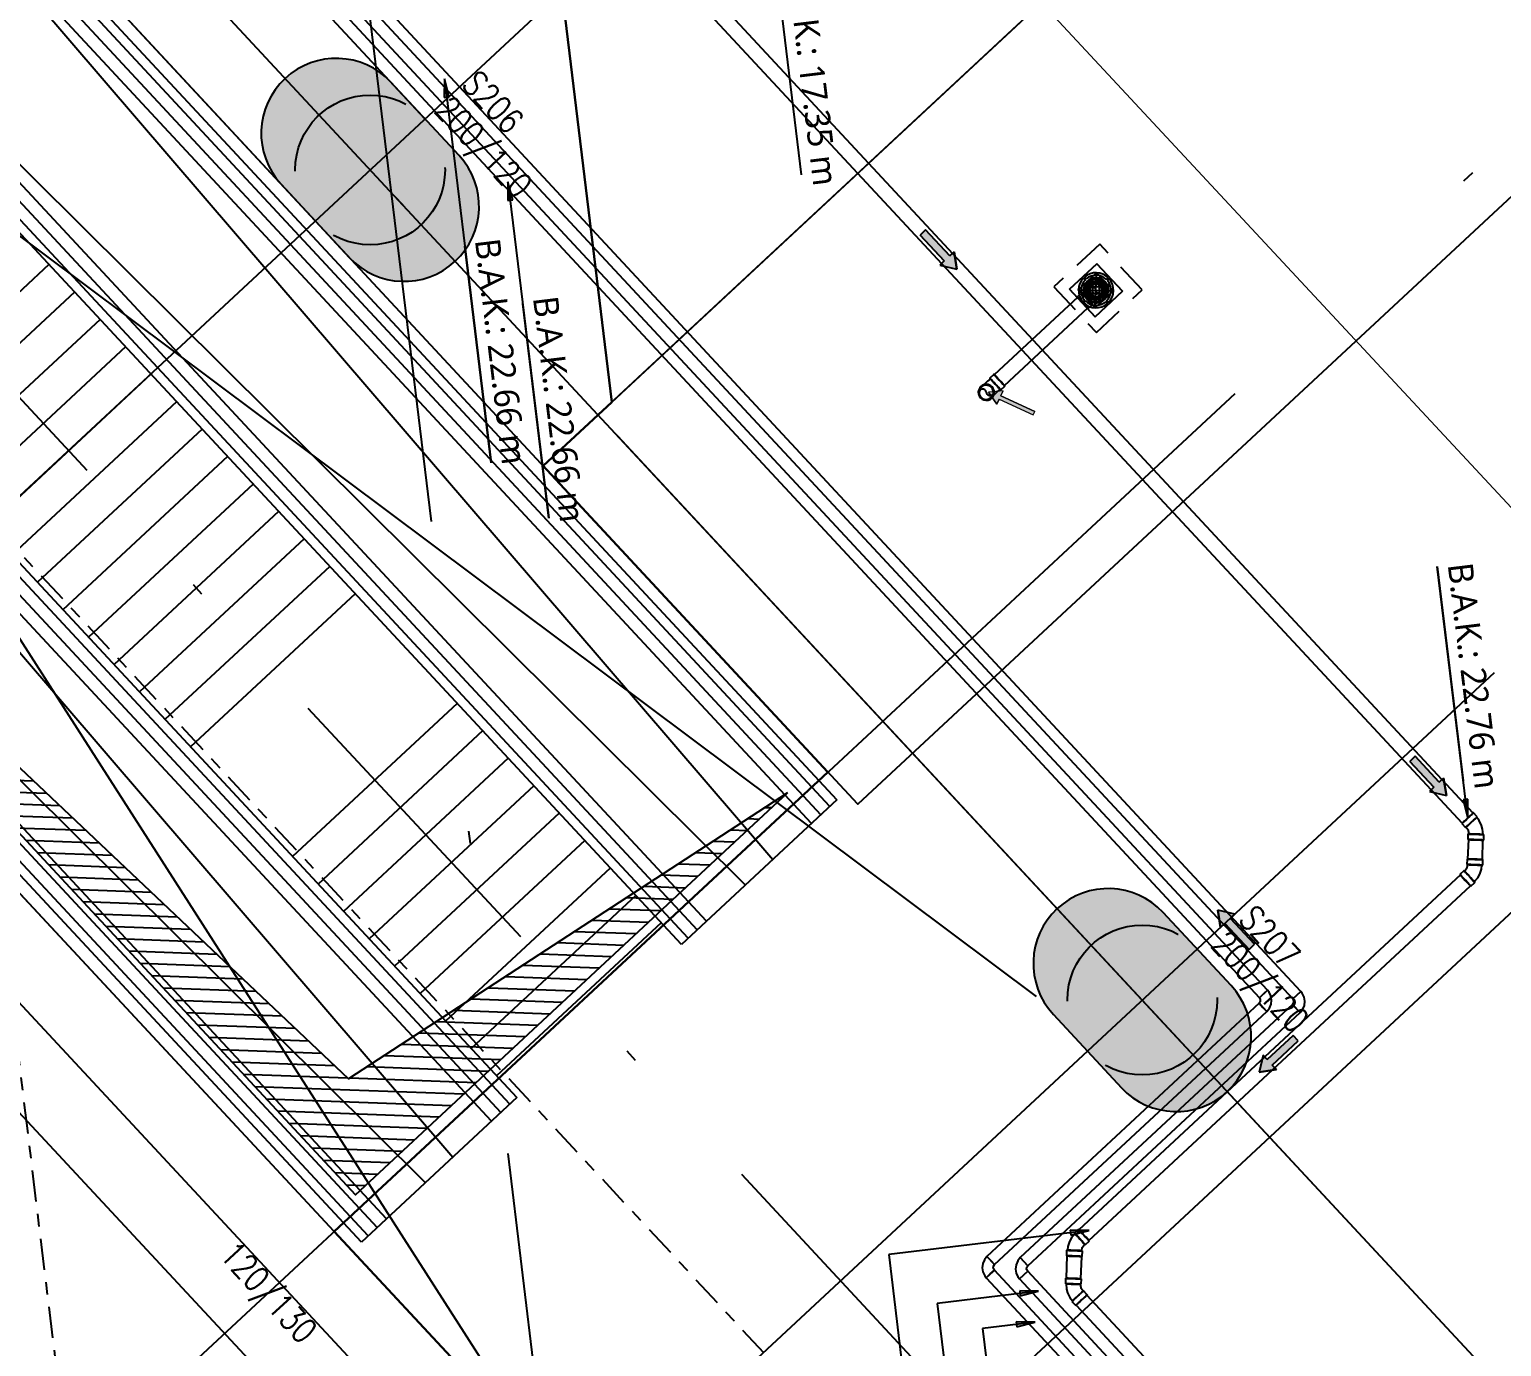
# Model space of a CAD drawing. Header units: millimetres. Extents: x 400382 to 401500, y 4543975 to 4544133.
# Drawn here: x 400483.23 to 400495.02, y 4544010.36 to 4544020.91 of the extents above; entities that cross this region are included whole.
import ezdxf
from ezdxf.enums import TextEntityAlignment as Align

# ---------------------------------------------------------------- set-up
doc = ezdxf.new("R2010")
doc.units = ezdxf.units.MM
for name, pattern in [('ACAD_ISO05W100', [33, 24, -3, 0, -3, 0, -3]), ('AKS', [3, 2.5, -0.25, 0, -0.25]), ('CENTER', [2, 1.25, -0.25, 0.25, -0.25]), ('CIZGI', [0.4, 0.25, -0.15]), ('DASHDOT2', [0.5, 0.25, -0.125, 0, -0.125]), ('HIDDEN', [0.375, 0.25, -0.125])]:
    doc.linetypes.add(name, pattern=pattern)
doc.layers.add('A-DETL', color=90, linetype='Continuous', lineweight=15)
doc.layers.add('A-DETL-GENF', color=92, linetype='Continuous', lineweight=9)
for name, color, linetype in [('aks prota', 2, 'AKS'), ('boşluk prota', 2, 'Continuous'), ('boşluk taraması prota', 252, 'Continuous'), ('iderzi_PROTA', 3, 'Continuous'), ('kiriş boyutu prota', 6, 'Continuous'), ('kiriş prota', 6, 'Continuous'), ('kolon prota', 1, 'Continuous'), ('kolon tarama prota', 252, 'Continuous'), ('lkolon prota', 4, 'Continuous'), ('merdiven prota', 2, 'Continuous'), ('PRT-AL-TUNEL_EKSENI', 14, 'DASHDOT2'), ('PRT-MI-a_fit_drainage', 10, 'Continuous'), ('skesit prota', 7, 'Continuous'), ('st_s_ölçü', 4, 'Continuous'), ('TARAMA', 8, 'Continuous'), ('tkolon prota', 6, 'Continuous')]:
    doc.layers.add(name, color=color, linetype=linetype)
doc.styles.add('Segoe UI Light_1', font='', dxfattribs={"height": 200})
doc.styles.add('TKIRIS', font='romanstw.shx')
doc.styles.add('tkolon', font='romanstw.shx')
doc.styles.get('Segoe UI Light_1').set_extended_font_data('Segoe UI Light')

# ---------------------------------------------------------------- blocks, each defined once
blk = doc.blocks.new('Flow Direction - Flow Direction _25mm_-1035271-_17_70 m  ARA KAT')
at = {"layer": 'TARAMA'}
blk.add_hatch(color=256, dxfattribs=at).paths.add_polyline_path([(0, 0), (-117, -78), (-117, -30), (-400, -30), (-400, 30), (-117, 30), (-117, 78)], flags=0)
for p, q in [((-117, 30), (-400, 30)), ((-400, 30), (-400, -30)), ((-117, 30), (-400, 30)), ((-400, 30), (-400, -30)), ((0, 0), (-117, 78)), ((-117, 78), (-117, 30)), ((-117, 78), (0, 0)), ((-117, 30), (-117, 78)), ((-117, -78), (0, 0)), ((-117, -78), (0, 0)), ((-400, -30), (-117, -30)), ((-117, -30), (-400, -30)), ((-117, -30), (-117, -78)), ((-117, -30), (-117, -78))]:
    blk.add_line(p, q, dxfattribs=at)
blk = doc.blocks.new('Riser Direction1 - Flow Direction _25mm_ 2-2155046-_17_70 m  ARA KAT')
at = {"layer": 'A-DETL-GENF'}
blk.add_hatch(color=256, dxfattribs=at).paths.add_polyline_path([(0, 0), (118, 0), (96, -38), (355, -188), (340, -214), (81, -64), (59, -102)], flags=0)
for p, q in [((0, 0), (59, -102)), ((118, 0), (0, 0)), ((118, 0), (0, 0)), ((59, -102), (0, 0)), ((59, -102), (81, -64)), ((81, -64), (59, -102)), ((81, -64), (340, -214)), ((81, -64), (340, -214)), ((96, -38), (118, 0)), ((96, -38), (118, 0)), ((355, -188), (96, -38)), ((96, -38), (355, -188)), ((340, -214), (355, -188)), ((340, -214), (355, -188))]:
    blk.add_line(p, q, dxfattribs=at)
blk = doc.blocks.new('17.60 mekanik')
at = {"layer": 'kolon tarama prota'}
for points in [[(143688.4, 62951.3), (143677.4, 62961.8), (143675.1, 62958.6)], [(142696.6, 62754.6), (142707.5, 62744.2), (142709.9, 62747.4)], [(142791.6, 62735.7), (142802.6, 62725.3), (142804.9, 62728.5)], [(143723.5, 62504.5), (143713.1, 62493.5), (143716.3, 62491.2)], [(143731.6, 62441.7), (143721.2, 62430.8), (143724.3, 62428.4)], [(143747.8, 62422.8), (143737.4, 62411.9), (143740.6, 62409.5)]]:
    blk.add_hatch(color=256, dxfattribs=at).paths.add_polyline_path(points, flags=0)
for p, q in [((143524, 63070.8), (143664, 62969.1)), ((143688.4, 62951.3), (143524, 63070.8)), ((143191, 63036.3), (143161, 63036.3)), ((143161, 63036.3), (143161, 63006.3)), ((143161, 63006.3), (143161, 63036.3)), ((143161, 63036.3), (143191, 63036.3)), ((143161, 63036.3), (143161, 63036.3)), ((143175.5, 63035.3), (143175.5, 63033.3)), ((143175.5, 63033.3), (143175.5, 63035.3)), ((143175.5, 63035.3), (143175.5, 63035.3)), ((143175.5, 63033.3), (143175.5, 63033.3)), ((143175.5, 63030.8), (143175.5, 63028.8)), ((143175.5, 63028.8), (143175.5, 63030.8)), ((143175.5, 63030.8), (143175.5, 63030.8)), ((143176.5, 63033.3), (143176.5, 63035.3)), ((143176.5, 63035.3), (143176.5, 63033.3)), ((143176.5, 63035.3), (143176.5, 63035.3)), ((143176.5, 63033.3), (143176.5, 63033.3)), ((143176.5, 63028.8), (143176.5, 63030.8)), ((143176.5, 63030.8), (143176.5, 63028.8)), ((143176.5, 63030.8), (143176.5, 63030.8)), ((143191, 63006.3), (143191, 63036.3)), ((143191, 63036.3), (143191, 63006.3)), ((143191, 63036.3), (143191, 63036.3)), ((142792.9, 63023.8), (142947.5, 62911.4)), ((143164, 63021.8), (143162, 63021.8)), ((143162, 63021.8), (143164, 63021.8)), ((143162, 63021.8), (143162, 63021.8)), ((143162, 63020.8), (143164, 63020.8)), ((143164, 63020.8), (143162, 63020.8)), ((143162, 63020.8), (143162, 63020.8)), ((143164, 63021.8), (143164, 63021.8)), ((143164, 63020.8), (143164, 63020.8)), ((143168.5, 63021.8), (143166.5, 63021.8)), ((143166.5, 63021.8), (143168.5, 63021.8)), ((143166.5, 63021.8), (143166.5, 63021.8)), ((143166.5, 63020.8), (143168.5, 63020.8)), ((143168.5, 63020.8), (143166.5, 63020.8)), ((143166.5, 63020.8), (143166.5, 63020.8)), ((143168.5, 63021.8), (143168.5, 63021.8)), ((143168.5, 63020.8), (143168.5, 63020.8)), ((143173.1, 63021.8), (143171.1, 63021.8)), ((143171.1, 63021.8), (143173.1, 63021.8)), ((143171.1, 63021.8), (143171.1, 63021.8)), ((143171.1, 63020.8), (143173.1, 63020.8)), ((143173.1, 63020.8), (143171.1, 63020.8)), ((143171.1, 63020.8), (143171.1, 63020.8)), ((143173.1, 63021.8), (143173.1, 63021.8)), ((143173.1, 63020.8), (143173.1, 63020.8)), ((143175.5, 63028.8), (143175.5, 63028.8)), ((143175.5, 63026.3), (143175.5, 63024.3)), ((143175.5, 63024.3), (143175.5, 63026.3)), ((143175.5, 63026.3), (143175.5, 63026.3)), ((143175.5, 63024.3), (143175.5, 63024.3)), ((143175.5, 63018.3), (143175.5, 63016.3)), ((143175.5, 63016.3), (143175.5, 63018.3)), ((143175.5, 63018.3), (143175.5, 63018.3)), ((143176.5, 63028.8), (143176.5, 63028.8)), ((143176.5, 63024.3), (143176.5, 63026.3)), ((143176.5, 63026.3), (143176.5, 63024.3)), ((143176.5, 63026.3), (143176.5, 63026.3)), ((143176.5, 63024.3), (143176.5, 63024.3)), ((143176.5, 63016.3), (143176.5, 63018.3)), ((143176.5, 63018.3), (143176.5, 63016.3)), ((143176.5, 63018.3), (143176.5, 63018.3)), ((143181, 63021.8), (143179, 63021.8)), ((143179, 63021.8), (143181, 63021.8)), ((143179, 63021.8), (143179, 63021.8)), ((143179, 63020.8), (143181, 63020.8)), ((143181, 63020.8), (143179, 63020.8)), ((143179, 63020.8), (143179, 63020.8)), ((143181, 63021.8), (143181, 63021.8)), ((143181, 63020.8), (143181, 63020.8)), ((143185.5, 63021.8), (143183.5, 63021.8)), ((143183.5, 63021.8), (143185.5, 63021.8)), ((143183.5, 63021.8), (143183.5, 63021.8)), ((143183.5, 63020.8), (143185.5, 63020.8)), ((143185.5, 63020.8), (143183.5, 63020.8)), ((143183.5, 63020.8), (143183.5, 63020.8)), ((143185.5, 63021.8), (143185.5, 63021.8)), ((143185.5, 63020.8), (143185.5, 63020.8)), ((143190, 63021.8), (143188, 63021.8)), ((143188, 63021.8), (143190, 63021.8)), ((143188, 63021.8), (143188, 63021.8)), ((143188, 63020.8), (143190, 63020.8)), ((143190, 63020.8), (143188, 63020.8)), ((143188, 63020.8), (143188, 63020.8)), ((143190, 63021.8), (143190, 63021.8)), ((143190, 63020.8), (143190, 63020.8)), ((143169.7, 63011.5), (143169.7, 63007)), ((143170.1, 63007), (143170.1, 62915.6)), ((143175.5, 63016.3), (143175.5, 63016.3)), ((143175.5, 63013.8), (143175.5, 63011.8)), ((143175.5, 63011.8), (143175.5, 63013.8)), ((143175.5, 63013.8), (143175.5, 63013.8)), ((143175.5, 63011.8), (143175.5, 63011.8)), ((143175.5, 63009.3), (143175.5, 63007.3)), ((143175.5, 63007.3), (143175.5, 63009.3)), ((143175.5, 63009.3), (143175.5, 63009.3)), ((143175.5, 63007.3), (143175.5, 63007.3)), ((143176.5, 63016.3), (143176.5, 63016.3)), ((143176.5, 63011.8), (143176.5, 63013.8)), ((143176.5, 63013.8), (143176.5, 63011.8)), ((143176.5, 63013.8), (143176.5, 63013.8)), ((143176.5, 63011.8), (143176.5, 63011.8)), ((143176.5, 63007.3), (143176.5, 63009.3)), ((143176.5, 63009.3), (143176.5, 63007.3)), ((143176.5, 63009.3), (143176.5, 63009.3)), ((143176.5, 63007.3), (143176.5, 63007.3)), ((143181.9, 62915.6), (143181.9, 63007)), ((143182.4, 63007), (143182.4, 63011.5)), ((143161, 63006.3), (143191, 63006.3)), ((143191, 63006.3), (143161, 63006.3)), ((143161, 63006.3), (143161, 63006.3)), ((143191, 63006.3), (143191, 63006.3)), ((143677.4, 62961.8), (143675.1, 62958.6)), ((143688.4, 62951.3), (143677.4, 62961.8)), ((143688.3, 62957.2), (142437, 62957.2)), ((143675.1, 62958.6), (143688.4, 62951.3)), ((143692.7, 62957.7), (143688.3, 62957.7)), ((143709.9, 62948.8), (143706.7, 62951.9)), ((143720.6, 62937.4), (143709.5, 62948.4)), ((142437, 62945.4), (143688.3, 62945.4)), ((143688.3, 62945), (143692.7, 62945)), ((143697.7, 62942.9), (143700.9, 62939.8)), ((143701.2, 62940.1), (143712.3, 62929)), ((143724.1, 62934.6), (143720.9, 62937.7)), ((143711.9, 62928.7), (143715.1, 62925.6)), ((143169.7, 62915.6), (143169.7, 62911.1)), ((143182.4, 62911.1), (143182.4, 62915.6)), ((143717.1, 62920.6), (143717.1, 62916.1)), ((143717.6, 62916.1), (143717.6, 62498.9)), ((143729.4, 62498.9), (143729.4, 62916.1)), ((143729.9, 62916.1), (143729.9, 62920.6)), ((143698.9, 62759.1), (142415.4, 62759.1)), ((143698.9, 62759.1), (143698.9, 62754.6)), ((143698.9, 62754.6), (143698.9, 62759.1)), ((143698.9, 62759.1), (143698.9, 62750.2)), ((143698.9, 62750.2), (143698.9, 62759.1)), ((142415.4, 62750.2), (143698.9, 62750.2)), ((142696.6, 62754.6), (142707.5, 62744.2)), ((142709.9, 62747.4), (142696.6, 62754.6)), ((142696.6, 62754.6), (142947.3, 62572.5)), ((142707.5, 62744.2), (142709.9, 62747.4)), ((143698.9, 62754.6), (143698.9, 62750.2)), ((143698.9, 62750.2), (143698.9, 62754.6)), ((143702, 62747), (143702, 62449.3)), ((143706.5, 62747), (143702, 62747)), ((143702, 62747), (143706.5, 62747)), ((143710.9, 62747), (143702, 62747)), ((143702, 62747), (143710.9, 62747)), ((143710.9, 62747), (143706.5, 62747)), ((143706.5, 62747), (143710.9, 62747)), ((143710.9, 62449.3), (143710.9, 62747)), ((143680, 62740.2), (142400.4, 62740.2)), ((142791.6, 62735.7), (142802.6, 62725.3)), ((142804.9, 62728.5), (142791.6, 62735.7)), ((142791.6, 62735.7), (143011.1, 62576.2)), ((143680, 62735.7), (143680, 62740.2)), ((143680, 62740.2), (143680, 62735.7)), ((143680, 62740.2), (143680, 62731.3)), ((143680, 62731.3), (143680, 62740.2)), ((143680, 62731.3), (143680, 62735.7)), ((143680, 62735.7), (143680, 62731.3)), ((142400.4, 62731.3), (143680, 62731.3)), ((142802.6, 62725.3), (142804.9, 62728.5)), ((143683.1, 62728.1), (143683.1, 62430.4)), ((143683.1, 62728.1), (143687.6, 62728.1)), ((143687.6, 62728.1), (143683.1, 62728.1)), ((143692, 62728.1), (143683.1, 62728.1)), ((143683.1, 62728.1), (143692, 62728.1)), ((143687.6, 62728.1), (143692, 62728.1)), ((143692, 62728.1), (143687.6, 62728.1)), ((143692, 62430.4), (143692, 62728.1)), ((143011.1, 62576.2), (142871.3, 62677.9)), ((142947.3, 62572.5), (142805.8, 62675.3)), ((143723.5, 62504.5), (143628.5, 62373.8)), ((143723.5, 62504.5), (143713.1, 62493.5)), ((143716.3, 62491.2), (143723.5, 62504.5)), ((143713.1, 62493.5), (143716.3, 62491.2)), ((143717.1, 62498.9), (143717.1, 62494.4)), ((143729.9, 62494.4), (143729.9, 62498.9)), ((143735.1, 62486.3), (143731.9, 62489.5)), ((143722.9, 62480.5), (143726.1, 62477.3)), ((143726.4, 62477.6), (143739.1, 62465)), ((143747.4, 62473.3), (143734.8, 62486)), ((143738.8, 62464.6), (143741.9, 62461.5)), ((143750.9, 62470.5), (143747.8, 62473.6)), ((143760.3, 62468.4), (143755.9, 62468.4)), ((144891.7, 62468), (143760.3, 62468)), ((143755.9, 62455.7), (143760.3, 62455.7)), ((143760.3, 62456.2), (144891.7, 62456.2)), ((143731.6, 62441.7), (143683.5, 62375.5)), ((143706.5, 62449.3), (143702, 62449.3)), ((143702, 62449.3), (143706.5, 62449.3)), ((143702, 62449.3), (143710.9, 62449.3)), ((143710.9, 62449.3), (143702, 62449.3)), ((143710.9, 62449.3), (143706.5, 62449.3)), ((143706.5, 62449.3), (143710.9, 62449.3)), ((144888.9, 62446.2), (143714.1, 62446.2)), ((143714.1, 62446.2), (143714.1, 62441.7)), ((143714.1, 62441.7), (143714.1, 62446.2)), ((143714.1, 62437.3), (143714.1, 62446.2)), ((143714.1, 62446.2), (143714.1, 62437.3)), ((143714.1, 62441.7), (143714.1, 62437.3)), ((143714.1, 62437.3), (143714.1, 62441.7)), ((143731.6, 62441.7), (143721.2, 62430.8)), ((143724.3, 62428.4), (143731.6, 62441.7)), ((143683.1, 62430.4), (143687.6, 62430.4)), ((143687.6, 62430.4), (143683.1, 62430.4)), ((143683.1, 62430.4), (143692, 62430.4)), ((143692, 62430.4), (143683.1, 62430.4)), ((143687.6, 62430.4), (143692, 62430.4)), ((143692, 62430.4), (143687.6, 62430.4)), ((143714.1, 62437.3), (144888.9, 62437.3)), ((143721.2, 62430.8), (143724.3, 62428.4)), ((144870, 62427.3), (143695.2, 62427.3)), ((143695.2, 62422.8), (143695.2, 62427.3)), ((143695.2, 62427.3), (143695.2, 62422.8)), ((143695.2, 62418.4), (143695.2, 62427.3)), ((143695.2, 62427.3), (143695.2, 62418.4)), ((143695.2, 62418.4), (143695.2, 62422.8)), ((143695.2, 62422.8), (143695.2, 62418.4)), ((143695.2, 62418.4), (144870, 62418.4)), ((143747.8, 62422.8), (143723, 62388.6)), ((143747.8, 62422.8), (143737.4, 62411.9)), ((143740.6, 62409.5), (143747.8, 62422.8)), ((143737.4, 62411.9), (143740.6, 62409.5)), ((143723, 62388.6), (143903.6, 62257.3)), ((143628.5, 62373.8), (143864.6, 62202.3)), ((143683.5, 62375.5), (143883.3, 62230.3))]:
    blk.add_line(p, q, dxfattribs=at)
at = {"layer": 'kolon tarama prota', "flags": 128}
for points in [[(143170.3, 63021.3), (143170.8, 63023.6), (143172.1, 63025.5), (143174.1, 63026.7), (143176, 63027)], [(143170.3, 63011.5), (143170.3, 63014.5), (143170.3, 63017.2), (143170.3, 63019.4), (143170.3, 63020.8), (143170.3, 63021.3), (143170.3, 63021.3)], [(143176, 63015.6), (143173.8, 63016), (143171.9, 63017.4), (143170.7, 63019.4), (143170.3, 63021.3)], [(143176, 63027), (143178.3, 63026.5), (143180.2, 63025.2), (143181.4, 63023.2), (143181.7, 63021.3)], [(143181.7, 63021.3), (143181.3, 63019), (143179.9, 63017.1), (143178, 63015.9), (143176, 63015.6)], [(143181.7, 63021.3), (143181.7, 63020.8), (143181.7, 63019.4), (143181.7, 63017.3), (143181.7, 63014.6), (143181.7, 63011.6), (143181.7, 63011.5)], [(143700.1, 62955.6), (143696, 62956.8), (143692.7, 62957.1)], [(143706.3, 62951.5), (143702.9, 62954.1), (143700.1, 62955.6)], [(143692.7, 62945.6), (143695.4, 62945.2), (143695.7, 62945)], [(143695.7, 62945), (143698, 62943.6), (143698.2, 62943.4)], [(143715.5, 62926), (143717.1, 62923.8), (143717.2, 62923.5)], [(143727.8, 62927.9), (143725.7, 62931.6), (143723.6, 62934.1)], [(143729.2, 62920.6), (143728.8, 62924.8), (143727.8, 62927.9)], [(143717.2, 62923.5), (143717.8, 62920.9), (143717.8, 62920.6)], [(143170.3, 62911.1), (143170.3, 62908.1), (143170.3, 62905.4), (143170.3, 62903.2), (143170.3, 62901.8), (143170.3, 62901.3), (143170.3, 62901.3)], [(143181.7, 62901.3), (143181.7, 62901.8), (143181.7, 62903.1), (143181.7, 62905.3), (143181.7, 62908), (143181.7, 62911), (143181.7, 62911.1)], [(143710.9, 62747), (143710.4, 62750.4), (143709.1, 62753.5), (143706.9, 62756), (143704.1, 62757.9), (143700.8, 62758.9), (143698.9, 62759.1)], [(143698.9, 62750.2), (143700.5, 62749.7), (143701.7, 62748.5), (143702, 62747)], [(143692, 62728.1), (143691.5, 62731.5), (143690.2, 62734.6), (143688, 62737.1), (143685.2, 62739), (143682, 62740), (143680, 62740.2)], [(143680, 62731.3), (143681.6, 62730.8), (143682.8, 62729.6), (143683.1, 62728.1)], [(143717.8, 62494.4), (143718.3, 62490.2), (143719.3, 62487)], [(143729.8, 62491.4), (143729.2, 62494.1), (143729.2, 62494.4)], [(143731.5, 62489), (143729.9, 62491.2), (143729.8, 62491.4)], [(143719.3, 62487), (143721.4, 62483.3), (143723.4, 62480.9)], [(143752.9, 62468.4), (143750.6, 62469.9), (143750.5, 62470)], [(143755.9, 62467.8), (143753.2, 62468.2), (143752.9, 62468.4)], [(143742.4, 62461.9), (143745.7, 62459.3), (143748.4, 62457.9)], [(143748.4, 62457.9), (143752.5, 62456.6), (143755.9, 62456.3)], [(143702, 62449.3), (143702.5, 62446), (143703.9, 62442.9), (143706.1, 62440.3), (143708.9, 62438.5), (143712.1, 62437.4), (143714.1, 62437.3)], [(143714.1, 62446.2), (143712.4, 62446.6), (143711.3, 62447.9), (143710.9, 62449.3)], [(143683.1, 62430.4), (143683.6, 62427.1), (143685, 62424), (143687.2, 62421.4), (143690, 62419.6), (143693.2, 62418.6), (143695.2, 62418.4)], [(143695.2, 62427.3), (143693.5, 62427.7), (143692.4, 62429), (143692, 62430.4)]]:
    blk.add_lwpolyline(points, dxfattribs=at)
at = {"layer": 'kolon tarama prota'}
for centre, radius, start, end in [((143176, 63021.3), 14, 92.0467, 177.9533), ((143176, 63021.3), 14, 92.0467, 177.9533), ((143176, 63021.3), 12, 92.388, 177.612), ((143176, 63021.3), 12, 92.388, 177.612), ((143176, 63021.3), 10, 90, 270), ((143176, 63021.3), 10, 90, 270), ((143176, 63021.3), 9.5, 93.017, 176.983), ((143176, 63021.3), 9.5, 93.017, 176.983), ((143176, 63021.3), 9, 90, 270), ((143176, 63021.3), 9, 90, 270), ((143176, 63021.3), 10, 270, 90), ((143176, 63021.3), 10, 270, 90), ((143176, 63021.3), 9, 270, 90), ((143176, 63021.3), 9, 270, 90), ((143176, 63021.3), 14, 2.0467, 87.9533), ((143176, 63021.3), 14, 2.0467, 87.9533), ((143176, 63021.3), 12, 2.388, 87.612), ((143176, 63021.3), 12, 2.388, 87.612), ((143176, 63021.3), 9.5, 3.017, 86.983), ((143176, 63021.3), 9.5, 3.017, 86.983), ((143176, 63021.3), 14, 182.0467, 267.9533), ((143176, 63021.3), 14, 182.0467, 267.9533), ((143176, 63021.3), 12, 182.388, 267.612), ((143176, 63021.3), 12, 182.388, 267.612), ((143176, 63021.3), 9.5, 183.017, 266.983), ((143176, 63021.3), 9.5, 183.017, 266.983), ((143176, 63021.3), 7.5, 93.8226, 176.1774), ((143176, 63021.3), 7.5, 93.8226, 176.1774), ((143176, 63021.3), 7.5, 183.8226, 266.1774), ((143176, 63021.3), 7.5, 183.8226, 266.1774), ((143176, 63021.3), 6.38, 90, 270), ((143176, 63021.3), 6.38, 90, 270), ((143176, 63021.3), 5.9, 144, 324), ((143176, 63021.3), 5.71, 90, 270), ((143176, 63021.3), 5, 90, 270), ((143176, 63021.3), 5, 90, 270), ((143176, 63021.3), 5, 95.7392, 174.2608), ((143176, 63021.3), 5, 95.7392, 174.2608), ((143176, 63021.3), 5, 185.7392, 264.2608), ((143176, 63021.3), 5, 185.7392, 264.2608), ((143176, 63021.3), 5.9, 324, 144), ((143174.3, 63018.9), 2.95, 54, 234), ((143176, 63021.3), 3, 99.5941, 170.4059), ((143176, 63021.3), 3, 99.5941, 170.4059), ((143176, 63021.3), 3, 189.5941, 260.4059), ((143176, 63021.3), 3, 189.5941, 260.4059), ((143176, 63021.3), 6.38, 270, 90), ((143176, 63021.3), 6.38, 270, 90), ((143176, 63021.3), 5.72, 270, 90), ((143176, 63021.3), 5, 270, 90), ((143176, 63021.3), 5, 270, 90), ((143177.8, 63023.7), 2.95, 234, 54), ((143176, 63021.3), 7.5, 3.8226, 86.1774), ((143176, 63021.3), 7.5, 3.8226, 86.1774), ((143176, 63021.3), 5, 5.7392, 84.2608), ((143176, 63021.3), 5, 5.7392, 84.2608), ((143176, 63021.3), 3, 9.5941, 80.4059), ((143176, 63021.3), 3, 9.5941, 80.4059), ((143176, 63021.3), 5, 275.7392, 354.2608), ((143176, 63021.3), 3, 279.5941, 350.4059), ((143176, 63021.3), 9.5, 273.017, 356.983), ((143176, 63021.3), 7.5, 273.8226, 356.1774), ((143176, 63021.3), 14, 272.0467, 357.9533), ((143176, 63021.3), 12, 272.388, 357.612), ((143176, 63021.3), 3, 279.5941, 350.4059), ((143176, 63021.3), 5, 275.7392, 354.2608), ((143176, 63021.3), 7.5, 273.8226, 356.1774), ((143176, 63021.3), 9.5, 273.017, 356.983), ((143176, 63021.3), 12, 272.388, 357.612), ((143176, 63021.3), 14, 272.0467, 357.9533), ((143176, 62901.3), 6.38, 90, 270), ((143176, 62901.3), 6.38, 90, 270), ((143176, 62901.3), 5.9, 144, 324), ((143176, 62901.3), 5.71, 90, 270), ((143176, 62901.3), 5.9, 324, 144), ((143174.3, 62898.9), 2.95, 54, 234), ((143176, 62901.3), 6.38, 270, 90), ((143176, 62901.3), 6.38, 270, 90), ((143176, 62901.3), 5.72, 270, 90), ((143177.8, 62903.7), 2.95, 234, 54)]:
    blk.add_arc(centre, radius, start, end, dxfattribs=at)
for centre, major_axis, ratio, start_param, end_param in [((143176, 63007), (-6.38, 0), 0.01, 4.712389, 7.853982), ((143176, 63011.5), (6.38, 0), 0.01, 1.570796, 4.712389), ((143176, 63007), (5.9, 0), 0.01, 1.570796, 3.141593), ((143176, 63007), (5.9, 0), 0.01, 3.141593, 4.712389), ((143176, 63011.5), (-5.71, 0), 0.01, 4.712389, 7.853982), ((143176, 63011.5), (5.71, 0), 0.01, 4.712389, 7.853982), ((143176, 63011.5), (6.38, 0), 0.01, 4.712389, 7.853982), ((143176, 63007), (5.9, 0), 0.01, 0, 1.570796), ((143176, 63007), (6.38, 0), 0.01, 4.712389, 7.853982), ((143176, 63007), (5.9, 0), 0.01, 4.712389, 6.283185), ((143688.3, 62951.3), (0, 6.38), 0.01, 6.279043, 9.420636), ((143688.3, 62951.3), (0, 5.9), 0.01, 0, 1.570796), ((143688.3, 62951.3), (0, 5.9), 0.01, 1.570796, 3.141593), ((143688.3, 62951.3), (0, 6.38), 0.01, 3.137451, 6.279043), ((143688.3, 62951.3), (0, 5.9), 0.01, 4.712389, 6.283185), ((143688.3, 62951.3), (0, 5.9), 0.01, 3.141593, 4.712389), ((143692.7, 62951.3), (0, 6.38), 0.01, 3.137451, 6.279043), ((143692.7, 62951.3), (0, 6.38), 0.01, 6.279043, 9.420636), ((143692.7, 62951.3), (0, 5.72), 0.01, 3.137451, 6.279043), ((143692.7, 62951.3), (0, 5.71), 0.01, 6.279043, 9.420636), ((143702.2, 62947.4), (4.51, 4.51), 0.01, 0.004142, 3.145735), ((143702.2, 62947.4), (4.51, 4.51), 0.01, 3.145735, 6.287327), ((143702.2, 62947.4), (4.04, 4.04), 0.01, 3.145735, 6.287327), ((143702.2, 62947.4), (4.04, 4.04), 0.01, 0.004142, 3.145735), ((143705.4, 62944.3), (4.51, 4.51), 0.01, 0.004142, 3.145735), ((143705.4, 62944.3), (4.51, 4.51), 0.01, 3.145735, 6.287327), ((143705.4, 62944.3), (4.17, 4.17), 0.01, 0, 1.570796), ((143705.4, 62944.3), (4.17, 4.17), 0.01, 4.712389, 6.283185), ((143705.4, 62944.3), (4.17, 4.17), 0.01, 1.570796, 3.141593), ((143705.4, 62944.3), (4.17, 4.17), 0.01, 3.141593, 4.712389), ((143716.4, 62933.2), (4.51, 4.51), 0.01, 6.279043, 9.420636), ((143716.4, 62933.2), (4.51, 4.51), 0.01, 3.137451, 6.279043), ((143716.4, 62933.2), (4.17, 4.17), 0.01, 0, 1.570796), ((143716.4, 62933.2), (4.17, 4.17), 0.01, 4.712389, 6.283185), ((143716.4, 62933.2), (4.17, 4.17), 0.01, 1.570796, 3.141593), ((143716.4, 62933.2), (4.17, 4.17), 0.01, 3.141593, 4.712389), ((143719.6, 62930.1), (4.51, 4.51), 0.01, 3.137451, 6.279043), ((143719.6, 62930.1), (4.51, 4.51), 0.01, 6.279043, 9.420636), ((143719.6, 62930.1), (4.04, 4.04), 0.01, 3.137451, 6.279043), ((143719.6, 62930.1), (4.04, 4.04), 0.01, 6.279043, 9.420636), ((143176, 62915.6), (6.38, 0), 0.01, 1.570796, 4.712389), ((143176, 62915.6), (5.9, 0), 0.01, 1.570796, 3.141593), ((143176, 62915.6), (5.9, 0), 0.01, 3.141593, 4.712389), ((143176, 62915.6), (5.9, 0), 0.01, 0, 1.570796), ((143176, 62915.6), (5.9, 0), 0.01, 4.712389, 6.283185), ((143176, 62915.6), (6.38, 0), 0.01, 4.712389, 7.853982), ((143723.5, 62920.6), (6.38, 0), 0.01, 0.004142, 3.145735), ((143723.5, 62920.6), (6.38, 0), 0.01, 3.145735, 6.287327), ((143723.5, 62916.1), (6.38, 0), 0.01, 0.004142, 3.145735), ((143723.5, 62916.1), (6.38, 0), 0.01, 3.145735, 6.287327), ((143723.5, 62916.1), (5.9, 0), 0.01, 1.570796, 3.141593), ((143723.5, 62916.1), (5.9, 0), 0.01, 3.141593, 4.712389), ((143723.5, 62920.6), (5.72, 0), 0.01, 3.145735, 6.287327), ((143723.5, 62920.6), (5.71, 0), 0.01, 0.004142, 3.145735), ((143723.5, 62916.1), (5.9, 0), 0.01, 0, 1.570796), ((143723.5, 62916.1), (5.9, 0), 0.01, 4.712389, 6.283185), ((143176, 62911.1), (6.38, 0), 0.01, 1.570796, 4.712389), ((143176, 62911.1), (5.72, 0), 0.01, 1.570796, 4.712389), ((143176, 62911.1), (6.38, 0), 0.01, 4.712389, 7.853982), ((143176, 62911.1), (5.71, 0), 0.01, 4.712389, 7.853982), ((143723.5, 62498.9), (6.38, 0), 0.01, 0.004251, 3.145843), ((143723.5, 62498.9), (6.38, 0), 0.01, 3.145843, 6.287436), ((143723.5, 62494.4), (6.38, 0), 0.01, 0.004251, 3.145843), ((143723.5, 62494.4), (6.38, 0), 0.01, 3.145843, 6.287436), ((143723.5, 62498.9), (5.9, 0), 0.01, 1.570796, 3.141593), ((143723.5, 62498.9), (5.9, 0), 0.01, 3.141593, 4.712389), ((143723.5, 62494.4), (5.71, 0), 0.01, 0.004251, 3.145843), ((143723.5, 62494.4), (5.72, 0), 0.01, 3.145843, 6.287436), ((143727.4, 62485), (4.51, 4.51), 0.010076, 3.137528, 6.27912), ((143727.4, 62485), (4.51, 4.51), 0.010076, 6.27912, 9.420713), ((143727.4, 62485), (4.04, 4.04), 0.010076, 3.137528, 6.27912), ((143727.4, 62485), (4.04, 4.04), 0.010076, 6.27912, 9.420713), ((143723.5, 62498.9), (5.9, 0), 0.01, 0, 1.570796), ((143723.5, 62498.9), (5.9, 0), 0.01, 4.712389, 6.283185), ((143730.6, 62481.8), (4.51, 4.51), 0.010076, 6.27912, 9.420713), ((143730.6, 62481.8), (4.51, 4.51), 0.010076, 3.137528, 6.27912), ((143730.6, 62481.8), (4.17, 4.17), 0.010076, 1.570796, 3.141593), ((143730.6, 62481.8), (4.17, 4.17), 0.010076, 3.141593, 4.712389), ((143730.6, 62481.8), (4.17, 4.17), 0.010076, 0, 1.570796), ((143730.6, 62481.8), (4.17, 4.17), 0.010076, 4.712389, 6.283185), ((143743.3, 62469.1), (4.51, 4.51), 0.010076, 0.004067, 3.14566), ((143743.3, 62469.1), (4.51, 4.51), 0.010076, 3.14566, 6.287253), ((143743.3, 62469.1), (4.17, 4.17), 0.010076, 1.570796, 3.141593), ((143743.3, 62469.1), (4.17, 4.17), 0.010076, 3.141593, 4.712389), ((143746.4, 62466), (4.51, 4.51), 0.010076, 0.004067, 3.14566), ((143746.4, 62466), (4.51, 4.51), 0.010076, 3.14566, 6.287253), ((143746.4, 62466), (4.04, 4.04), 0.010076, 0.004067, 3.14566), ((143746.4, 62466), (4.04, 4.04), 0.010076, 3.14566, 6.287253), ((143743.3, 62469.1), (4.17, 4.17), 0.010076, 0, 1.570796), ((143743.3, 62469.1), (4.17, 4.17), 0.010076, 4.712389, 6.283185), ((143755.9, 62462.1), (0, 6.38), 0.010001, 6.278936, 9.420529), ((143755.9, 62462.1), (0, 5.72), 0.010001, 6.278936, 9.420529), ((143755.9, 62462.1), (0, 6.38), 0.010001, 3.137344, 6.278936), ((143755.9, 62462.1), (0, 5.72), 0.010001, 3.137344, 6.278936), ((143760.3, 62462.1), (0, 6.38), 0.010001, 6.278936, 9.420529), ((143760.3, 62462.1), (0, 6.38), 0.010001, 3.137344, 6.278936), ((143760.3, 62462.1), (0, 5.9), 0.010001, 0, 1.570796), ((143760.3, 62462.1), (0, 5.9), 0.010001, 4.712389, 6.283185), ((143760.3, 62462.1), (0, 5.9), 0.010001, 1.570796, 3.141593), ((143760.3, 62462.1), (0, 5.9), 0.010001, 3.141593, 4.712389)]:
    blk.add_ellipse(centre, major_axis=major_axis, ratio=ratio, start_param=start_param, end_param=end_param, dxfattribs=at)
at = {"layer": 'kolon tarama prota', "xscale": 0.1, "yscale": 0.1, "zscale": 0.1}
for p in [(143087.7, 62951.3), (143663.4, 62951.3)]:
    blk.add_blockref('Flow Direction - Flow Direction _25mm_-1035271-_17_70 m  ARA KAT', p, dxfattribs=at)
for name, p, rotation in [('Riser Direction1 - Flow Direction _25mm_ 2-2155046-_17_70 m  ARA KAT', (143177.1, 62902.6), 52.53674291158176), ('Flow Direction - Flow Direction _25mm_-1035271-_17_70 m  ARA KAT', (143606, 62754.6), 179.9999999999996), ('Flow Direction - Flow Direction _25mm_-1035271-_17_70 m  ARA KAT', (143723.5, 62690.4), 270.0000000000002)]:
    blk.add_blockref(name, p, dxfattribs=dict(at, rotation=rotation))
at = {"layer": 'kolon tarama prota', "char_height": 20, "attachment_point": 1, "rotation": 324, "line_spacing_factor": 1.142579, "style": 'Segoe UI Light_1'}
for s, insert, width in [('B.A.K.: 22.76 m', (143540.3, 63094.2), 212.654), ('B.A.K.: 17.35 m', (142825.8, 63035.2), 207.124), ('B.A.K.: 22.66 m', (142885, 62703.2), 213.157), ('B.A.K.: 22.66 m', (142819.5, 62700.6), 213.157)]:
    blk.add_mtext(s, dxfattribs=dict(at, insert=insert, width=width))
blk = doc.blocks.new('YÜRÜYEN')
at = {"color": 253}
blk.add_lwpolyline([(565.7, 530), (565.7, 360)], dxfattribs=at)
at = {"layer": 'st_s_ölçü', "color": 252, "ltscale": 0.1}
blk.add_line((-846.3, 360), (-846.3, 530), dxfattribs=at)
for points in [[(565.7, 360), (-867.3, 360), (-867.3, 530), (565.7, 530)], [(565.7, 522.5), (-791.6, 522.5), (-791.6, 512.7), (565.7, 512.7)], [(-744.6, 530), (-744.6, 522.5)], [(565.7, 502.5), (-744.6, 502.5), (-744.6, 512.7)], [(565.7, 430), (-504.4, 387.5), (-504.4, 502.5), (565.7, 460)], [(565.7, 387.5), (-744.6, 387.5), (-744.6, 377.2)], [(565.7, 367.5), (-791.6, 367.5), (-791.6, 377.2), (565.7, 377.2)], [(-744.6, 360), (-744.6, 367.5)]]:
    blk.add_lwpolyline(points, dxfattribs=at)
blk = doc.blocks.new('YER SUZGECI_20x20')
at = {"color": 2}
blk.add_lwpolyline([(-20, 0), (0, 0), (0, 20), (-20, 20)], close=True, dxfattribs=at)
for points in [[(0, 20), (-20, 0)], [(-20, 20), (0, 0)]]:
    blk.add_lwpolyline(points, dxfattribs=at)
blk.add_circle((-10, 10), 7, dxfattribs=at)

msp = doc.modelspace()

# ---------------------------------------------------------------- hatches: boundary and pattern name
at = {"layer": 'boşluk taraması prota', "ltscale": 2}
h = msp.add_hatch(dxfattribs=at)
h.set_pattern_fill('ANSI31', color=256, scale=0.03, angle=-47.076, style=0)
h.set_pattern_definition([(357.923994, (399698.27332, 4544254.46579), (0.003450452, 0.095187483), [])])
h.paths.add_polyline_path([(400489.297, 4544014.796), (400485.783, 4544012.508), (400479.083, 4544018.842), (400485.838, 4544011.579)])
at = {"layer": 'kolon tarama prota'}
h = msp.add_hatch(color=256, dxfattribs=at)
h.dxf.hatch_style = 1
edge = h.paths.add_edge_path()
edge.add_arc((400485.683, 4544020.079), 0.6, 42.924, 222.924)
edge.add_line((400485.243, 4544019.671), (400485.788, 4544019.085))
edge.add_arc((400486.227, 4544019.494), 0.6, 222.924, 402.924)
edge.add_line((400486.667, 4544019.902), (400486.122, 4544020.488))
h = msp.add_hatch(color=256, dxfattribs=at)
h.dxf.hatch_style = 1
edge = h.paths.add_edge_path()
edge.add_arc((400491.866, 4544013.43), 0.6, 42.924, 222.924)
edge.add_line((400491.427, 4544013.022), (400491.972, 4544012.436))
edge.add_arc((400492.411, 4544012.845), 0.6, 222.924, 402.924)
edge.add_line((400492.851, 4544013.253), (400492.306, 4544013.839))

# ---------------------------------------------------------------- linework, layer by layer
at = {"layer": 'A-DETL', "color": 1, "lineweight": 5}
msp.add_lwpolyline([(400410.498, 4544108.041), (400518.406, 4543992.016)], dxfattribs=at)
at = {"layer": 'aks prota', "ltscale": 10}
for p, q in [((400517.511, 4543985.857), (400404.515, 4544107.353)), ((400490.074, 4543987.091), (400475.978, 4544103.171)), ((400512.678, 4543981.362), (400399.682, 4544102.858)), ((400504.965, 4543999.347), (400420.917, 4544089.717)), ((400470.47, 4544005.385), (400496.003, 4544029.131)), ((400474.577, 4544000.969), (400500.109, 4544024.715)), ((400476.654, 4543998.736), (400502.186, 4544022.482))]:
    msp.add_line(p, q, dxfattribs=at)
at = {"layer": 'boşluk prota', "ltscale": 0.05}
msp.add_lwpolyline([(400489.297, 4544014.796), (400485.783, 4544012.508), (400479.083, 4544018.842), (400485.838, 4544011.579)], close=True, dxfattribs=at)
at = {"layer": 'iderzi_PROTA', "linetype": 'ACAD_ISO05W100', "lineweight": 30, "ltscale": 2}
for points in [[(400486.265, 4544031.314), (400486.045, 4544033.125), (400486.265, 4544031.314), (400485.308, 4544030.424), (400486.533, 4544029.106), (400486.897, 4544026.112), (400486.938, 4544025.805), (400486.98, 4544025.425), (400487.01, 4544025.179), (400486.053, 4544024.289), (400487.282, 4544022.967), (400487.397, 4544021.993), (400487.891, 4544017.927), (400487.341, 4544017.415), (400487.341, 4544017.415)], [(400487.335, 4544017.422), (400489.622, 4544014.962), (400485.668, 4544011.285)], [(400485.668, 4544011.285), (400488.896, 4544007.814), (400488.14, 4544007.111), (400489.363, 4544005.796), (400489.47, 4544004.92), (400489.921, 4544001.205), (400489.963, 4544000.86), (400490.005, 4544000.515), (400490.139, 4543999.411), (400489.183, 4543998.522), (400490.407, 4543997.206), (400490.618, 4543995.467), (400490.71, 4543994.71), (400490.78, 4543994.134), (400490.995, 4543992.359), (400489.119, 4543990.614)]]:
    msp.add_lwpolyline(points, dxfattribs=at)
at = {"layer": 'kiriş prota'}
for points in [[(400486.394, 4544020.195), (400474.993, 4544032.457)], [(400485.516, 4544019.378), (400474.114, 4544031.639)], [(400486.533, 4544029.106), (400487.01, 4544025.179), (400486.053, 4544024.289), (400487.278, 4544022.972), (400487.891, 4544017.927)], [(400487.891, 4544017.927), (400494.48, 4544024.055)], [(400476.342, 4544021.312), (400487.473, 4544009.344)], [(400475.165, 4544020.815), (400486.186, 4544008.966)], [(400499.86, 4544018.271), (400501.699, 4544016.293), (400489.85, 4544005.273), (400489.85, 4544005.273), (400489.363, 4544005.796), (400488.14, 4544007.111), (400488.896, 4544007.814), (400488.767, 4544007.953), (400499.86, 4544018.271)]]:
    msp.add_lwpolyline(points, dxfattribs=at)
for points in [[(400480.105, 4544025.195), (400489.622, 4544014.962), (400485.668, 4544011.285), (400476.151, 4544021.518), (400477.469, 4544022.744), (400478.518, 4544021.615), (400479.836, 4544022.841), (400478.787, 4544023.969)], [(400494.48, 4544024.055), (400497, 4544021.346), (400489.861, 4544014.706), (400487.341, 4544017.415)], [(400494.48, 4544024.055), (400497, 4544021.346), (400489.861, 4544014.706), (400487.341, 4544017.415)]]:
    msp.add_lwpolyline(points, close=True, dxfattribs=at)
at = {"layer": 'kolon prota', "color": 1}
for points in [[(400486.122, 4544020.488, 1), (400485.243, 4544019.671), (400485.788, 4544019.085, 1), (400486.667, 4544019.902)], [(400492.306, 4544013.839, 1), (400491.427, 4544013.022), (400491.972, 4544012.436, 1), (400492.851, 4544013.253)]]:
    msp.add_lwpolyline(points, format="xyb", close=True, dxfattribs=at)
at = {"layer": 'kolon prota', "color": 5, "linetype": 'HIDDEN', "ltscale": 5}
for centre in [(400485.955, 4544019.786), (400492.139, 4544013.138)]:
    msp.add_circle(centre, 0.6, dxfattribs=at)
at = {"layer": 'merdiven prota', "color": 4}
msp.add_lwpolyline([(400491.292, 4544013.167), (400479.177, 4544022.228), (400487.338, 4544009.489)], dxfattribs=at)
at = {"layer": 'merdiven prota', "linetype": 'HIDDEN', "ltscale": 10}
for points in [[(400483.383, 4544019.028), (400482.065, 4544017.802)], [(400483.587, 4544018.808), (400482.269, 4544017.582)], [(400483.792, 4544018.588), (400482.474, 4544017.363)], [(400483.996, 4544018.369), (400482.678, 4544017.143)], [(400484.2, 4544018.149), (400482.882, 4544016.923)], [(400484.405, 4544017.929), (400483.087, 4544016.703)], [(400484.609, 4544017.71), (400483.291, 4544016.484)], [(400484.813, 4544017.49), (400483.495, 4544016.264)], [(400485.018, 4544017.27), (400483.7, 4544016.044)], [(400485.222, 4544017.051), (400483.904, 4544015.825)], [(400485.426, 4544016.831), (400484.108, 4544015.605)], [(400485.631, 4544016.611), (400484.312, 4544015.385)], [(400485.835, 4544016.392), (400484.517, 4544015.166)], [(400486.652, 4544015.513), (400485.334, 4544014.287)], [(400486.856, 4544015.293), (400485.538, 4544014.067)], [(400487.061, 4544015.074), (400485.743, 4544013.848)], [(400487.265, 4544014.854), (400485.947, 4544013.628)], [(400487.469, 4544014.634), (400486.151, 4544013.408)], [(400487.674, 4544014.415), (400486.356, 4544013.189)], [(400487.878, 4544014.195), (400486.56, 4544012.969)], [(400488.082, 4544013.975), (400486.764, 4544012.749)], [(400488.287, 4544013.755), (400486.968, 4544012.53)]]:
    msp.add_lwpolyline(points, dxfattribs=at)
at = {"layer": 'PRT-AL-TUNEL_EKSENI', "ltscale": 10}
msp.add_line((400402.099, 4544105.105), (400515.094, 4543983.61), dxfattribs=at)
at = {"layer": 'PRT-MI-a_fit_drainage', "color": 2, "linetype": 'CIZGI'}
msp.add_lwpolyline([(400492.138, 4544018.825), (400491.798, 4544019.191), (400491.431, 4544018.85), (400491.772, 4544018.484)], close=True, dxfattribs=at)
at = {"layer": 'skesit prota', "linetype": 'CENTER', "ltscale": 0.2}
for points in [[(400398.294, 4544107.959), (400511.876, 4543985.832)], [(400471.977, 4544104.59), (400486.286, 4543986.758)]]:
    msp.add_lwpolyline(points, dxfattribs=at)

# ---------------------------------------------------------------- block references
at = {"xscale": 0.01, "yscale": 0.01, "zscale": 0.01, "rotation": 312.9239939574316}
for p in [(400481.959, 4544015.273), (400479.396, 4544012.889)]:
    msp.add_blockref('YÜRÜYEN', p, dxfattribs=at)
at = {"layer": 'merdiven prota', "xscale": 0.01, "yscale": 0.01, "zscale": 0.01, "rotation": 312.9239939574316}
msp.add_blockref('17.60 mekanik', (399055.222, 4544638.047), dxfattribs=at)
at = {"layer": 'PRT-MI-a_fit_drainage', "color": 2, "xscale": 0.01, "yscale": 0.01, "zscale": 0.01, "rotation": 132.9239939574177}
msp.add_blockref('YER SUZGECI_20x20', (400491.773, 4544018.963), dxfattribs=at)

# ---------------------------------------------------------------- texts
at = {"layer": 'kiriş boyutu prota', "ltscale": 0.05, "style": 'TKIRIS', "width": 0.8}
msp.add_text('120/130', height=0.2, rotation=312.506, dxfattribs=at).set_placement((400485.472, 4544010.439), align=Align.MIDDLE_RIGHT)
at = {"layer": 'lkolon prota', "style": 'tkolon', "width": 0.8}
for p in [(400486.46, 4544020.258), (400492.68, 4544013.573)]:
    msp.add_text('200/120', height=0.2, rotation=312.924, dxfattribs=at).set_placement(p)
at = {"layer": 'tkolon prota', "style": 'tkolon', "width": 0.8}
for s, p in [('S206', (400486.679, 4544020.462)), ('S207', (400492.9, 4544013.777))]:
    msp.add_text(s, height=0.2, rotation=312.924, dxfattribs=at).set_placement(p)

doc.saveas('drawing.dxf')
